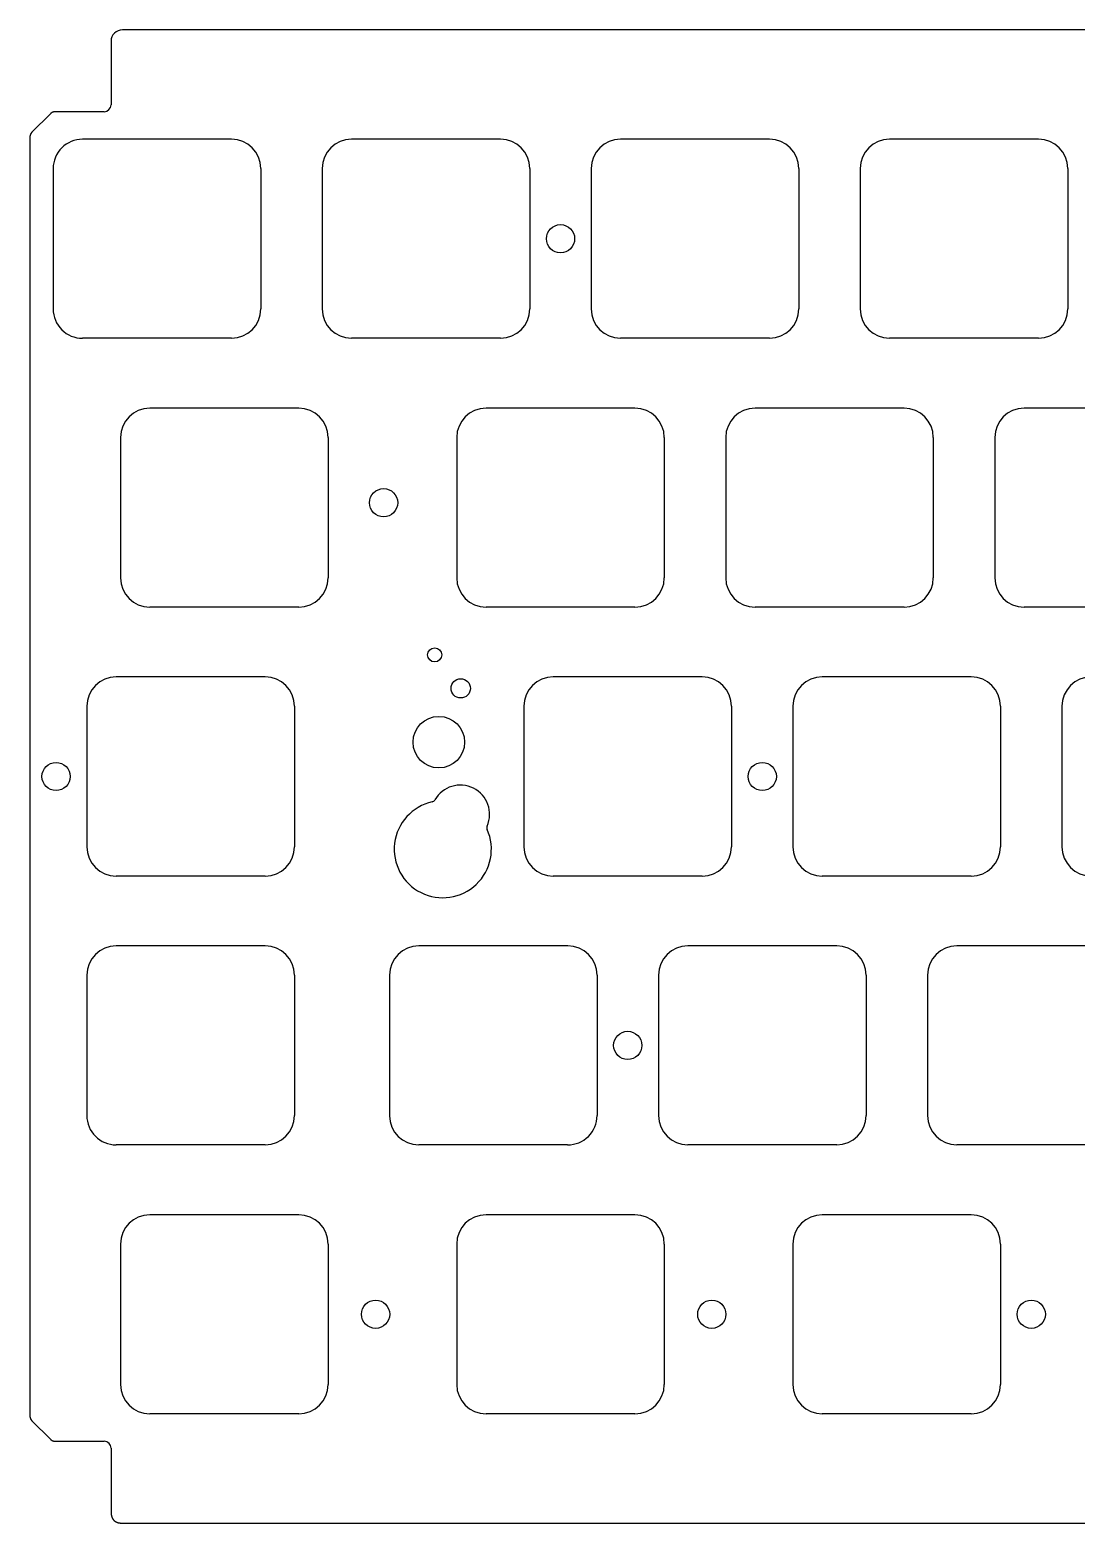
# Model space of a CAD drawing. Header units: millimetres. Extents: x -9 to 276, y -91 to 15.
# Drawn here: x -9 to 65.1, y -91 to 14.8 of the extents above; entities that cross this region are included whole.
import ezdxf

# ---------------------------------------------------------------- set-up
doc = ezdxf.new("R2010")
doc.units = ezdxf.units.MM
doc.layers.add('BLACK', color=7, linetype='CONTINUOUS')
doc.layers.add('Edge.Cuts', color=53, linetype='CONTINUOUS', true_color=0xc8a339)

msp = doc.modelspace()

# ---------------------------------------------------------------- linework, layer by layer
at = {"layer": 'BLACK', "linetype": 'Continuous'}
for p, q in [((7.65625, -31.05), (-2.893751, -31.05)), ((-4.96875, -33.125), (-4.96875, -43.075001)), ((9.73125, -33.125), (9.73125, -43.075)), ((7.65625, -45.15), (-2.89375, -45.15)), ((7.656226, -50.099999), (-2.893775, -50.099999)), ((29.087476, -50.099999), (18.537516, -50.099999)), ((-4.968774, -52.174998), (-4.968774, -62.124999)), ((9.731226, -52.174999), (9.731226, -62.124999)), ((16.4625, -52.175019), (16.4625, -62.134768)), ((31.162476, -52.174999), (31.1625, -52.174999)), ((31.1625, -52.174999), (31.1625, -62.124999)), ((7.656226, -64.199999), (-2.893775, -64.199999)), ((29.077707, -64.199999), (18.537476, -64.199999)), ((10.0375, -69.15), (-0.512501, -69.15)), ((33.85, -69.15), (23.299999, -69.15)), ((57.6625, -69.15), (47.112499, -69.15)), ((-2.5875, -71.225), (-2.5875, -81.175001)), ((12.1125, -71.225), (12.1125, -81.175)), ((21.225, -71.225), (21.225, -81.175001)), ((35.925, -71.225), (35.925, -81.175)), ((45.0375, -71.225), (45.0375, -81.175001)), ((59.7375, -71.225), (59.7375, -81.175)), ((10.0375, -83.25), (-0.5125, -83.25)), ((33.85, -83.25), (23.3, -83.25)), ((57.6625, -83.25), (47.1125, -83.25))]:
    msp.add_line(p, q, dxfattribs=at)
at = {"layer": 'BLACK'}
for centre in [(33.3375, -57.15), (15.478125, -76.2), (39.290625, -76.2), (61.9125, -76.2)]:
    msp.add_circle(centre, 1, dxfattribs=at)
for centre, radius, start, end in [((-2.893746, -33.125004), 2.075004, 90.00013806, 179.99988955), ((7.65625, -33.125), 2.075, 0, 90), ((-2.893748, -43.074998), 2.075002, 180.00008284, 269.99994478), ((7.65625, -43.075), 2.075, 270, 0), ((-2.893775, -52.174998), 2.074999, 90, 180), ((7.656226, -52.174999), 2.075, 0, 90), ((18.537516, -52.175019), 2.075016, 90, 180), ((29.087476, -52.174999), 2.075, 0, 90), ((-2.893775, -62.125), 2.074999, 179.99997239, 270), ((7.656226, -62.124999), 2.075, 270, 0), ((18.537476, -62.124999), 2.075, 180.2697469, 270), ((29.087476, -62.124999), 2.075024, 269.73025622, 0), ((-0.512496, -71.225004), 2.075004, 90.00013806, 179.99988955), ((10.0375, -71.225), 2.075, 0, 90), ((23.300004, -71.225004), 2.075004, 90.00013806, 179.99988955), ((33.85, -71.225), 2.075, 0, 90), ((47.112504, -71.225004), 2.075004, 90.00013806, 179.99988955), ((57.6625, -71.225), 2.075, 0, 90), ((-0.512498, -81.174998), 2.075002, 180.00008284, 269.99994478), ((10.0375, -81.175), 2.075, 270, 0), ((23.300002, -81.174998), 2.075002, 180.00008284, 269.99994478), ((33.85, -81.175), 2.075, 270, 0), ((47.112502, -81.174998), 2.075002, 180.00008284, 269.99994478), ((57.6625, -81.175), 2.075, 270, 0)]:
    msp.add_arc(centre, radius, start, end, dxfattribs=at)
at = {"layer": 'Edge.Cuts', "linetype": 'CONTINUOUS'}
for p, q in [((-3.251, 14), (-3.251, 9.5)), ((80.549147, 14.8), (-2.451, 14.8)), ((-7.546447, 8.853554), (-8.853554, 7.546447)), ((-7.545946, 8.854054), (-7.546447, 8.853554)), ((-7.541099, 8.858834), (-7.545946, 8.854054)), ((-7.536229, 8.863523), (-7.541099, 8.858834)), ((-7.531338, 8.868123), (-7.536229, 8.863523)), ((-7.526425, 8.872635), (-7.531338, 8.868123)), ((-7.52149, 8.877058), (-7.526425, 8.872635)), ((-7.516533, 8.881395), (-7.52149, 8.877058)), ((-7.511553, 8.885645), (-7.516533, 8.881395)), ((-7.506551, 8.88981), (-7.511553, 8.885645)), ((-7.501526, 8.89389), (-7.506551, 8.88981)), ((-7.496478, 8.897886), (-7.501526, 8.89389)), ((-7.491407, 8.901799), (-7.496478, 8.897886)), ((-7.486313, 8.90563), (-7.491407, 8.901799)), ((-7.481195, 8.909378), (-7.486313, 8.90563)), ((-7.476053, 8.913046), (-7.481195, 8.909378)), ((-7.470887, 8.916632), (-7.476053, 8.913046)), ((-7.465696, 8.920139), (-7.470887, 8.916632)), ((-7.46048, 8.923566), (-7.465696, 8.920139)), ((-7.45524, 8.926914), (-7.46048, 8.923566)), ((-7.449974, 8.930184), (-7.45524, 8.926914)), ((-7.444682, 8.933376), (-7.449974, 8.930184)), ((-7.439363, 8.93649), (-7.444682, 8.933376)), ((-7.434019, 8.939527), (-7.439363, 8.93649)), ((-7.428647, 8.942488), (-7.434019, 8.939527)), ((-7.423248, 8.945373), (-7.428647, 8.942488)), ((-7.417822, 8.948182), (-7.423248, 8.945373)), ((-7.412367, 8.950915), (-7.417822, 8.948182)), ((-7.406884, 8.953574), (-7.412367, 8.950915)), ((-7.401372, 8.956158), (-7.406884, 8.953574)), ((-7.39583, 8.958667), (-7.401372, 8.956158)), ((-7.390258, 8.961102), (-7.39583, 8.958667)), ((-7.384656, 8.963463), (-7.390258, 8.961102)), ((-7.381844, 8.964616), (-7.384656, 8.963463)), ((-7.379024, 8.96575), (-7.381844, 8.964616)), ((-7.376195, 8.966866), (-7.379024, 8.96575)), ((-7.373359, 8.967963), (-7.376195, 8.966866)), ((-7.370515, 8.969043), (-7.373359, 8.967963)), ((-7.367663, 8.970103), (-7.370515, 8.969043)), ((-7.364803, 8.971146), (-7.367663, 8.970103)), ((-7.361935, 8.97217), (-7.364803, 8.971146)), ((-7.359058, 8.973176), (-7.361935, 8.97217)), ((-7.356173, 8.974164), (-7.359058, 8.973176)), ((-7.35328, 8.975133), (-7.356173, 8.974164)), ((-7.350378, 8.976084), (-7.35328, 8.975133)), ((-7.347468, 8.977017), (-7.350378, 8.976084)), ((-7.344549, 8.977931), (-7.347468, 8.977017)), ((-7.341622, 8.978827), (-7.344549, 8.977931)), ((-7.338686, 8.979705), (-7.341622, 8.978827)), ((-7.335741, 8.980565), (-7.338686, 8.979705)), ((-7.332787, 8.981406), (-7.335741, 8.980565)), ((-7.329824, 8.982229), (-7.332787, 8.981406)), ((-7.326853, 8.983034), (-7.329824, 8.982229)), ((-7.323872, 8.98382), (-7.326853, 8.983034)), ((-7.320883, 8.984588), (-7.323872, 8.98382)), ((-7.317883, 8.985338), (-7.320883, 8.984588)), ((-7.314875, 8.98607), (-7.317883, 8.985338)), ((-7.311857, 8.986783), (-7.314875, 8.98607)), ((-7.30883, 8.987478), (-7.311857, 8.986783)), ((-7.305793, 8.988154), (-7.30883, 8.987478)), ((-7.302747, 8.988812), (-7.305793, 8.988154)), ((-7.29969, 8.989452), (-7.302747, 8.988812)), ((-7.296626, 8.990073), (-7.29969, 8.989452)), ((-7.293549, 8.990676), (-7.296626, 8.990073)), ((-7.290465, 8.99126), (-7.293549, 8.990676)), ((-7.287368, 8.991826), (-7.290465, 8.99126)), ((-7.284264, 8.992373), (-7.287368, 8.991826)), ((-7.281147, 8.992902), (-7.284264, 8.992373)), ((-7.278023, 8.993411), (-7.281147, 8.992902)), ((-7.274885, 8.993903), (-7.278023, 8.993411)), ((-7.27174, 8.994376), (-7.274885, 8.993903)), ((-7.268582, 8.99483), (-7.27174, 8.994376)), ((-7.265416, 8.995265), (-7.268582, 8.99483)), ((-7.262236, 8.995681), (-7.265416, 8.995265)), ((-7.259049, 8.996079), (-7.262236, 8.995681)), ((-7.255848, 8.996458), (-7.259049, 8.996079)), ((-7.252639, 8.996817), (-7.255848, 8.996458)), ((-7.249416, 8.997158), (-7.252639, 8.996817)), ((-7.246185, 8.99748), (-7.249416, 8.997158)), ((-7.242939, 8.997783), (-7.246185, 8.99748)), ((-7.239686, 8.998067), (-7.242939, 8.997783)), ((-7.236419, 8.998331), (-7.239686, 8.998067)), ((-7.233143, 8.998576), (-7.236419, 8.998331)), ((-7.229852, 8.998803), (-7.233143, 8.998576)), ((-7.226553, 8.999009), (-7.229852, 8.998803)), ((-7.223239, 8.999197), (-7.226553, 8.999009)), ((-7.219917, 8.999364), (-7.223239, 8.999197)), ((-7.21658, 8.999513), (-7.219917, 8.999364)), ((-7.213234, 8.999642), (-7.21658, 8.999513)), ((-7.209873, 8.999751), (-7.213234, 8.999642)), ((-7.206503, 8.99984), (-7.209873, 8.999751)), ((-7.203117, 8.99991), (-7.206503, 8.99984)), ((-7.199723, 8.99996), (-7.203117, 8.99991)), ((-7.196313, 8.99999), (-7.199723, 8.99996)), ((-7.192894, 9), (-7.196313, 8.99999)), ((-3.751, 9), (-7.192894, 9)), ((-8.953404, 7.407239), (-8.954708, 7.404487)), ((-8.952081, 7.409985), (-8.953404, 7.407239)), ((-8.95074, 7.412723), (-8.952081, 7.409985)), ((-8.949379, 7.415454), (-8.95074, 7.412723)), ((-8.948, 7.418178), (-8.949379, 7.415454)), ((-8.946602, 7.420896), (-8.948, 7.418178)), ((-8.945185, 7.423606), (-8.946602, 7.420896)), ((-8.943748, 7.42631), (-8.945185, 7.423606)), ((-8.942293, 7.429006), (-8.943748, 7.42631)), ((-8.940818, 7.431697), (-8.942293, 7.429006)), ((-8.939325, 7.43438), (-8.940818, 7.431697)), ((-8.937812, 7.437058), (-8.939325, 7.43438)), ((-8.93628, 7.439727), (-8.937812, 7.437058)), ((-8.934728, 7.442392), (-8.93628, 7.439727)), ((-8.933157, 7.445048), (-8.934728, 7.442392)), ((-8.931567, 7.4477), (-8.933157, 7.445048)), ((-8.929957, 7.450344), (-8.931567, 7.4477)), ((-8.928327, 7.452983), (-8.929957, 7.450344)), ((-8.926678, 7.455614), (-8.928327, 7.452983)), ((-8.925009, 7.45824), (-8.926678, 7.455614)), ((-8.923321, 7.460858), (-8.925009, 7.45824)), ((-8.921611, 7.463472), (-8.923321, 7.460858)), ((-8.919883, 7.466079), (-8.921611, 7.463472)), ((-8.918134, 7.46868), (-8.919883, 7.466079)), ((-8.916366, 7.471274), (-8.918134, 7.46868)), ((-8.914577, 7.473864), (-8.916366, 7.471274)), ((-8.912769, 7.476446), (-8.914577, 7.473864)), ((-8.910939, 7.479024), (-8.912769, 7.476446)), ((-8.90909, 7.481594), (-8.910939, 7.479024)), ((-8.907219, 7.48416), (-8.90909, 7.481594)), ((-8.905329, 7.486718), (-8.907219, 7.48416)), ((-8.903417, 7.489272), (-8.905329, 7.486718)), ((-8.901486, 7.491819), (-8.903417, 7.489272)), ((-8.899532, 7.494361), (-8.901486, 7.491819)), ((-8.897559, 7.496896), (-8.899532, 7.494361)), ((-8.895564, 7.499428), (-8.897559, 7.496896)), ((-8.893549, 7.501951), (-8.895564, 7.499428)), ((-8.891511, 7.504471), (-8.893549, 7.501951)), ((-8.889454, 7.506983), (-8.891511, 7.504471)), ((-8.887374, 7.509492), (-8.889454, 7.506983)), ((-8.885274, 7.511993), (-8.887374, 7.509492)), ((-8.88315, 7.514491), (-8.885274, 7.511993)), ((-8.881007, 7.516981), (-8.88315, 7.514491)), ((-8.87884, 7.519467), (-8.881007, 7.516981)), ((-8.876654, 7.521946), (-8.87884, 7.519467)), ((-8.874443, 7.524422), (-8.876654, 7.521946)), ((-8.872213, 7.526889), (-8.874443, 7.524422)), ((-8.869958, 7.529354), (-8.872213, 7.526889)), ((-8.867683, 7.531811), (-8.869958, 7.529354)), ((-8.865383, 7.534265), (-8.867683, 7.531811)), ((-8.863064, 7.536711), (-8.865383, 7.534265)), ((-8.860719, 7.539155), (-8.863064, 7.536711)), ((-8.858355, 7.54159), (-8.860719, 7.539155)), ((-8.855964, 7.544023), (-8.858355, 7.54159)), ((-8.853554, 7.546447), (-8.855964, 7.544023)), ((-8.999952, 7.200409), (-9, 7.193601)), ((-9, 7.193601), (-9, 7.192893)), ((-9, 7.192893), (-9, -83.39289)), ((-8.999824, 7.207168), (-8.999952, 7.200409)), ((-8.999618, 7.213879), (-8.999824, 7.207168)), ((-8.999334, 7.220543), (-8.999618, 7.213879)), ((-8.998973, 7.227161), (-8.999334, 7.220543)), ((-8.998534, 7.233733), (-8.998973, 7.227161)), ((-8.998018, 7.240259), (-8.998534, 7.233733)), ((-8.997426, 7.246742), (-8.998018, 7.240259)), ((-8.996758, 7.25318), (-8.997426, 7.246742)), ((-8.996014, 7.259575), (-8.996758, 7.25318)), ((-8.995196, 7.265928), (-8.996014, 7.259575)), ((-8.994302, 7.272239), (-8.995196, 7.265928)), ((-8.993333, 7.278509), (-8.994302, 7.272239)), ((-8.992291, 7.284738), (-8.993333, 7.278509)), ((-8.991174, 7.290927), (-8.992291, 7.284738)), ((-8.989983, 7.297077), (-8.991174, 7.290927)), ((-8.988718, 7.303188), (-8.989983, 7.297077)), ((-8.98738, 7.309261), (-8.988718, 7.303188)), ((-8.985968, 7.315297), (-8.98738, 7.309261)), ((-8.984483, 7.321296), (-8.985968, 7.315297)), ((-8.982925, 7.327259), (-8.984483, 7.321296)), ((-8.981294, 7.333186), (-8.982925, 7.327259)), ((-8.979589, 7.339078), (-8.981294, 7.333186)), ((-8.977811, 7.344935), (-8.979589, 7.339078)), ((-8.97596, 7.350759), (-8.977811, 7.344935)), ((-8.974036, 7.356549), (-8.97596, 7.350759)), ((-8.972039, 7.362306), (-8.974036, 7.356549)), ((-8.969968, 7.36803), (-8.972039, 7.362306)), ((-8.967824, 7.373723), (-8.969968, 7.36803)), ((-8.965606, 7.379385), (-8.967824, 7.373723)), ((-8.963314, 7.385015), (-8.965606, 7.379385)), ((-8.96214, 7.387819), (-8.963314, 7.385015)), ((-8.960948, 7.390616), (-8.96214, 7.387819)), ((-8.959737, 7.393405), (-8.960948, 7.390616)), ((-8.958508, 7.396186), (-8.959737, 7.393405)), ((-8.95726, 7.39896), (-8.958508, 7.396186)), ((-8.955994, 7.401727), (-8.95726, 7.39896)), ((-8.954708, 7.404487), (-8.955994, 7.401727)), ((5.275, 7.05), (-5.275, 7.05)), ((24.325, 7.05), (13.775, 7.05)), ((43.375, 7.05), (32.825, 7.05)), ((62.425, 7.05), (51.875, 7.05)), ((-7.35, 4.975), (-7.35, -4.975)), ((7.35, 4.975), (7.35, -4.975)), ((11.7, 4.975), (11.7, -4.975)), ((26.4, 4.975), (26.4, -4.975)), ((30.75, 4.975), (30.75, -4.975)), ((45.45, 4.975), (45.45, -4.975)), ((49.8, 4.975), (49.8, -4.975)), ((64.5, 4.975), (64.5, -4.975)), ((5.275, -7.05), (-5.275, -7.05)), ((24.325, -7.05), (13.775, -7.05)), ((43.375, -7.05), (32.825, -7.05)), ((62.425, -7.05), (51.875, -7.05)), ((10.0375, -12), (-0.5125, -12)), ((33.85, -12), (23.3, -12)), ((52.9, -12), (42.35, -12)), ((71.95, -12), (61.4, -12)), ((-2.587499, -14.074999), (-2.587499, -24.025001)), ((12.1125, -14.075), (12.112501, -14.075)), ((12.112501, -14.075), (12.112501, -24.025)), ((21.225, -14.075), (21.225, -24.025)), ((35.925, -14.075), (35.925, -24.025)), ((40.275, -14.075), (40.275, -24.025)), ((54.975, -14.075), (54.975, -24.025)), ((59.325, -14.075), (59.325, -24.025)), ((10.0375, -26.1), (-0.5125, -26.1)), ((33.85, -26.1), (23.3, -26.1)), ((52.9, -26.1), (42.35, -26.1)), ((71.95, -26.1), (61.4, -26.1)), ((38.6125, -31.05), (28.0625, -31.05)), ((57.6625, -31.05), (47.1125, -31.05)), ((25.9875, -33.125), (25.9875, -43.075)), ((40.6875, -33.125), (40.6875, -43.075)), ((45.0375, -33.125), (45.0375, -43.075)), ((59.7375, -33.125), (59.7375, -43.075)), ((64.0875, -33.125), (64.0875, -43.075)), ((38.6125, -45.15), (28.0625, -45.15)), ((57.6625, -45.15), (47.1125, -45.15)), ((48.1375, -50.1), (37.5875, -50.1)), ((67.1875, -50.1), (56.6375, -50.1)), ((35.5125, -52.175), (35.5125, -62.125)), ((50.2125, -52.175), (50.2125, -62.125)), ((54.5625, -52.175), (54.5625, -62.125)), ((48.1375, -64.2), (37.5875, -64.2)), ((67.1875, -64.2), (56.6375, -64.2)), ((-9, -83.39289), (-8.99999, -83.396309)), ((-8.99999, -83.396309), (-8.99996, -83.399719)), ((-8.99996, -83.399719), (-8.99991, -83.403113)), ((-8.99991, -83.403113), (-8.99984, -83.406499)), ((-8.99984, -83.406499), (-8.999751, -83.409869)), ((-8.999751, -83.409869), (-8.999642, -83.41323)), ((-8.999642, -83.41323), (-8.999513, -83.416576)), ((-8.999513, -83.416576), (-8.999364, -83.419913)), ((-8.999364, -83.419913), (-8.999197, -83.423235)), ((-8.999197, -83.423235), (-8.999009, -83.426549)), ((-8.999009, -83.426549), (-8.998803, -83.429848)), ((-8.998803, -83.429848), (-8.998576, -83.433139)), ((-8.998576, -83.433139), (-8.998331, -83.436415)), ((-8.998331, -83.436415), (-8.998067, -83.439682)), ((-8.998067, -83.439682), (-8.997783, -83.442935)), ((-8.997783, -83.442935), (-8.99748, -83.446181)), ((-8.99748, -83.446181), (-8.997158, -83.449412)), ((-8.997158, -83.449412), (-8.996817, -83.452635)), ((-8.996817, -83.452635), (-8.996458, -83.455844)), ((-8.996458, -83.455844), (-8.996079, -83.459045)), ((-8.996079, -83.459045), (-8.995681, -83.462232)), ((-8.995681, -83.462232), (-8.995265, -83.465412)), ((-8.995265, -83.465412), (-8.99483, -83.468578)), ((-8.99483, -83.468578), (-8.994376, -83.471736)), ((-8.994376, -83.471736), (-8.993903, -83.474881)), ((-8.993903, -83.474881), (-8.993411, -83.478019)), ((-8.993411, -83.478019), (-8.992902, -83.481143)), ((-8.992902, -83.481143), (-8.992373, -83.48426)), ((-8.992373, -83.48426), (-8.991826, -83.487364)), ((-8.991826, -83.487364), (-8.99126, -83.490461)), ((-8.99126, -83.490461), (-8.990676, -83.493545)), ((-8.990676, -83.493545), (-8.990073, -83.496622)), ((-8.990073, -83.496622), (-8.989452, -83.499686)), ((-8.989452, -83.499686), (-8.988812, -83.502743)), ((-8.988812, -83.502743), (-8.988154, -83.505789)), ((-8.988154, -83.505789), (-8.987478, -83.508826)), ((-8.987478, -83.508826), (-8.986783, -83.511853)), ((-8.986783, -83.511853), (-8.98607, -83.514871)), ((-8.98607, -83.514871), (-8.985338, -83.517879)), ((-8.985338, -83.517879), (-8.984588, -83.520879)), ((-8.984588, -83.520879), (-8.98382, -83.523868)), ((-8.98382, -83.523868), (-8.983034, -83.526849)), ((-8.983034, -83.526849), (-8.982229, -83.52982)), ((-8.982229, -83.52982), (-8.981406, -83.532783)), ((-8.981406, -83.532783), (-8.980565, -83.535737)), ((-8.980565, -83.535737), (-8.979705, -83.538682)), ((-8.979705, -83.538682), (-8.978827, -83.541618)), ((-8.978827, -83.541618), (-8.977931, -83.544545)), ((-8.977931, -83.544545), (-8.977017, -83.547464)), ((-8.977017, -83.547464), (-8.976084, -83.550374)), ((-8.976084, -83.550374), (-8.975133, -83.553276)), ((-8.975133, -83.553276), (-8.974164, -83.556169)), ((-8.974164, -83.556169), (-8.973176, -83.559054)), ((-8.973176, -83.559054), (-8.97217, -83.561931)), ((-8.97217, -83.561931), (-8.971146, -83.564799)), ((-8.971146, -83.564799), (-8.970103, -83.567659)), ((-8.970103, -83.567659), (-8.969043, -83.570511)), ((-8.969043, -83.570511), (-8.967963, -83.573355)), ((-8.967963, -83.573355), (-8.966866, -83.576191)), ((-8.966866, -83.576191), (-8.96575, -83.57902)), ((-8.96575, -83.57902), (-8.964616, -83.58184)), ((-8.964616, -83.58184), (-8.963463, -83.584652)), ((-8.963463, -83.584652), (-8.961102, -83.590254)), ((-8.961102, -83.590254), (-8.958667, -83.595826)), ((-8.958667, -83.595826), (-8.956158, -83.601368)), ((-8.956158, -83.601368), (-8.953574, -83.60688)), ((-8.953574, -83.60688), (-8.950915, -83.612363)), ((-8.950915, -83.612363), (-8.948182, -83.617818)), ((-8.948182, -83.617818), (-8.945373, -83.623244)), ((-8.945373, -83.623244), (-8.942488, -83.628643)), ((-8.942488, -83.628643), (-8.939527, -83.634015)), ((-8.939527, -83.634015), (-8.93649, -83.639359)), ((-8.93649, -83.639359), (-8.933376, -83.644678)), ((-8.933376, -83.644678), (-8.930184, -83.64997)), ((-8.930184, -83.64997), (-8.926914, -83.655236)), ((-8.926914, -83.655236), (-8.923566, -83.660476)), ((-8.923566, -83.660476), (-8.920139, -83.665692)), ((-8.920139, -83.665692), (-8.916632, -83.670883)), ((-8.916632, -83.670883), (-8.913046, -83.676049)), ((-8.913046, -83.676049), (-8.909378, -83.681191)), ((-8.909378, -83.681191), (-8.90563, -83.686309)), ((-8.90563, -83.686309), (-8.901799, -83.691403)), ((-8.901799, -83.691403), (-8.897886, -83.696474)), ((-8.897886, -83.696474), (-8.89389, -83.701522)), ((-8.89389, -83.701522), (-8.88981, -83.706547)), ((-8.88981, -83.706547), (-8.885645, -83.711549)), ((-8.885645, -83.711549), (-8.881395, -83.716529)), ((-8.881395, -83.716529), (-8.877058, -83.721486)), ((-8.877058, -83.721486), (-8.872635, -83.726421)), ((-8.872635, -83.726421), (-8.868123, -83.731334)), ((-8.868123, -83.731334), (-8.863523, -83.736225)), ((-8.863523, -83.736225), (-8.858834, -83.741095)), ((-8.858834, -83.741095), (-8.854054, -83.745943)), ((-8.854054, -83.745943), (-8.853554, -83.746443)), ((-8.853554, -83.746443), (-7.546447, -85.05355)), ((-7.546447, -85.05355), (-7.544023, -85.05596)), ((-7.544023, -85.05596), (-7.54159, -85.058351)), ((-7.54159, -85.058351), (-7.539155, -85.060715)), ((-7.539155, -85.060715), (-7.536711, -85.06306)), ((-7.536711, -85.06306), (-7.534265, -85.06538)), ((-7.534265, -85.06538), (-7.531811, -85.067679)), ((-7.531811, -85.067679), (-7.529354, -85.069954)), ((-7.529354, -85.069954), (-7.526889, -85.072209)), ((-7.526889, -85.072209), (-7.524422, -85.074439)), ((-7.524422, -85.074439), (-7.521946, -85.07665)), ((-7.521946, -85.07665), (-7.519467, -85.078837)), ((-7.519467, -85.078837), (-7.51698, -85.081004)), ((-7.51698, -85.081004), (-7.514491, -85.083147)), ((-7.514491, -85.083147), (-7.511993, -85.08527)), ((-7.511993, -85.08527), (-7.509492, -85.08737)), ((-7.509492, -85.08737), (-7.506983, -85.08945)), ((-7.506983, -85.08945), (-7.504471, -85.091508)), ((-7.504471, -85.091508), (-7.501951, -85.093545)), ((-7.501951, -85.093545), (-7.499427, -85.09556)), ((-7.499427, -85.09556), (-7.496896, -85.097556)), ((-7.496896, -85.097556), (-7.494361, -85.099529)), ((-7.494361, -85.099529), (-7.491818, -85.101482)), ((-7.491818, -85.101482), (-7.489272, -85.103413)), ((-7.489272, -85.103413), (-7.486717, -85.105326)), ((-7.486717, -85.105326), (-7.484159, -85.107215)), ((-7.484159, -85.107215), (-7.481593, -85.109086)), ((-7.481593, -85.109086), (-7.479023, -85.110935)), ((-7.479023, -85.110935), (-7.476445, -85.112765)), ((-7.476445, -85.112765), (-7.473864, -85.114574)), ((-7.473864, -85.114574), (-7.471274, -85.116363)), ((-7.471274, -85.116363), (-7.46868, -85.118131)), ((-7.46868, -85.118131), (-7.466078, -85.11988)), ((-7.466078, -85.11988), (-7.463472, -85.121608)), ((-7.463472, -85.121608), (-7.460858, -85.123317)), ((-7.460858, -85.123317), (-7.458239, -85.125005)), ((-7.458239, -85.125005), (-7.455613, -85.126675)), ((-7.455613, -85.126675), (-7.452982, -85.128324)), ((-7.452982, -85.128324), (-7.450343, -85.129954)), ((-7.450343, -85.129954), (-7.447699, -85.131563)), ((-7.447699, -85.131563), (-7.445048, -85.133154)), ((-7.445048, -85.133154), (-7.442391, -85.134725)), ((-7.442391, -85.134725), (-7.439727, -85.136277)), ((-7.439727, -85.136277), (-7.437057, -85.137808)), ((-7.437057, -85.137808), (-7.434379, -85.139322)), ((-7.434379, -85.139322), (-7.431696, -85.140815)), ((-7.431696, -85.140815), (-7.429006, -85.14229)), ((-7.429006, -85.14229), (-7.426309, -85.143745)), ((-7.426309, -85.143745), (-7.423605, -85.145182)), ((-7.423605, -85.145182), (-7.420895, -85.146599)), ((-7.420895, -85.146599), (-7.418177, -85.147997)), ((-7.418177, -85.147997), (-7.415454, -85.149376)), ((-7.415454, -85.149376), (-7.412722, -85.150737)), ((-7.412722, -85.150737), (-7.409984, -85.152078)), ((-7.409984, -85.152078), (-7.407238, -85.153401)), ((-7.407238, -85.153401), (-7.404486, -85.154705)), ((-7.404486, -85.154705), (-7.401726, -85.155991)), ((-7.401726, -85.155991), (-7.39896, -85.157257)), ((-7.39896, -85.157257), (-7.396185, -85.158505)), ((-7.396185, -85.158505), (-7.393404, -85.159734)), ((-7.393404, -85.159734), (-7.390615, -85.160945)), ((-7.390615, -85.160945), (-7.387819, -85.162137)), ((-7.387819, -85.162137), (-7.385015, -85.163311)), ((-7.385015, -85.163311), (-7.379384, -85.165603)), ((-7.379384, -85.165603), (-7.373722, -85.167821)), ((-7.373722, -85.167821), (-7.36803, -85.169965)), ((-7.36803, -85.169965), (-7.362305, -85.172036)), ((-7.362305, -85.172036), (-7.356548, -85.174033)), ((-7.356548, -85.174033), (-7.350758, -85.175957)), ((-7.350758, -85.175957), (-7.344934, -85.177808)), ((-7.344934, -85.177808), (-7.339077, -85.179586)), ((-7.339077, -85.179586), (-7.333185, -85.181291)), ((-7.333185, -85.181291), (-7.327258, -85.182922)), ((-7.327258, -85.182922), (-7.321296, -85.18448)), ((-7.321296, -85.18448), (-7.315297, -85.185965)), ((-7.315297, -85.185965), (-7.309261, -85.187377)), ((-7.309261, -85.187377), (-7.303188, -85.188715)), ((-7.303188, -85.188715), (-7.297076, -85.18998)), ((-7.297076, -85.18998), (-7.290926, -85.191171)), ((-7.290926, -85.191171), (-7.284737, -85.192288)), ((-7.284737, -85.192288), (-7.278508, -85.19333)), ((-7.278508, -85.19333), (-7.272238, -85.194299)), ((-7.272238, -85.194299), (-7.265928, -85.195193)), ((-7.265928, -85.195193), (-7.259575, -85.196012)), ((-7.259575, -85.196012), (-7.25318, -85.196755)), ((-7.25318, -85.196755), (-7.246742, -85.197423)), ((-7.246742, -85.197423), (-7.240259, -85.198015)), ((-7.240259, -85.198015), (-7.233733, -85.198531)), ((-7.233733, -85.198531), (-7.227161, -85.19897)), ((-7.227161, -85.19897), (-7.220544, -85.199331)), ((-7.220544, -85.199331), (-7.21388, -85.199615)), ((-7.21388, -85.199615), (-7.207168, -85.199821)), ((-7.207168, -85.199821), (-7.200409, -85.199949)), ((-7.200409, -85.199949), (-7.193601, -85.199997)), ((-7.193601, -85.199997), (-7.192894, -85.199997)), ((-7.192894, -85.199997), (-3.750557, -85.199997)), ((-3.250557, -85.699997), (-3.250557, -90.199997)), ((-3.250557, -90.199997), (-3.250547, -90.205644)), ((-3.250547, -90.205644), (-3.250517, -90.211271)), ((-3.250517, -90.211271), (-3.250467, -90.216858)), ((-3.250467, -90.216858), (-3.250398, -90.222425)), ((-3.250398, -90.222425), (-3.250308, -90.227953)), ((-3.250308, -90.227953), (-3.2502, -90.233461)), ((-3.2502, -90.233461), (-3.250071, -90.23893)), ((-3.250071, -90.23893), (-3.249924, -90.24438)), ((-3.249924, -90.24438), (-3.249757, -90.249791)), ((-3.249757, -90.249791), (-3.249571, -90.255183)), ((-3.249571, -90.255183), (-3.249366, -90.260537)), ((-3.249366, -90.260537), (-3.249142, -90.265871)), ((-3.249142, -90.265871), (-3.2489, -90.271168)), ((-3.2489, -90.271168), (-3.248638, -90.276446)), ((-3.248638, -90.276446), (-3.248358, -90.281686)), ((-3.248358, -90.281686), (-3.248059, -90.286907)), ((-3.248059, -90.286907), (-3.247742, -90.292092)), ((-3.247742, -90.292092), (-3.247406, -90.297257)), ((-3.247406, -90.297257), (-3.247053, -90.302386)), ((-3.247053, -90.302386), (-3.246681, -90.307497)), ((-3.246681, -90.307497), (-3.246291, -90.312571)), ((-3.246291, -90.312571), (-3.245883, -90.317627)), ((-3.245883, -90.317627), (-3.245457, -90.322647)), ((-3.245457, -90.322647), (-3.245013, -90.327648)), ((-3.245013, -90.327648), (-3.244552, -90.332615)), ((-3.244552, -90.332615), (-3.244072, -90.337563)), ((-3.244072, -90.337563), (-3.243576, -90.342476)), ((-3.243576, -90.342476), (-3.243062, -90.347371)), ((-3.243062, -90.347371), (-3.242531, -90.352232)), ((-3.242531, -90.352232), (-3.241982, -90.357074)), ((-3.241982, -90.357074), (-3.241416, -90.361882)), ((-3.241416, -90.361882), (-3.240833, -90.366673)), ((-3.240833, -90.366673), (-3.240234, -90.371429)), ((-3.240234, -90.371429), (-3.239616, -90.376168)), ((-3.239616, -90.376168), (-3.238983, -90.380874)), ((-3.238983, -90.380874), (-3.238332, -90.385562)), ((-3.238332, -90.385562), (-3.237665, -90.390217)), ((-3.237665, -90.390217), (-3.236981, -90.394854)), ((-3.236981, -90.394854), (-3.236281, -90.399459)), ((-3.236281, -90.399459), (-3.235563, -90.404047)), ((-3.235563, -90.404047), (-3.234831, -90.408602)), ((-3.234831, -90.408602), (-3.23408, -90.41314)), ((-3.23408, -90.41314), (-3.233315, -90.417647)), ((-3.233315, -90.417647), (-3.232533, -90.422136)), ((-3.232533, -90.422136), (-3.231735, -90.426593)), ((-3.231735, -90.426593), (-3.23092, -90.431034)), ((-3.23092, -90.431034), (-3.230091, -90.435444)), ((-3.230091, -90.435444), (-3.229244, -90.439836)), ((-3.229244, -90.439836), (-3.228383, -90.444198)), ((-3.228383, -90.444198), (-3.227505, -90.448543)), ((-3.227505, -90.448543), (-3.226613, -90.452858)), ((-3.226613, -90.452858), (-3.225703, -90.457157)), ((-3.225703, -90.457157), (-3.22478, -90.461425)), ((-3.22478, -90.461425), (-3.22384, -90.465676)), ((-3.22384, -90.465676), (-3.222885, -90.469899)), ((-3.222885, -90.469899), (-3.221914, -90.474104)), ((-3.221914, -90.474104), (-3.220929, -90.478281)), ((-3.220929, -90.478281), (-3.219927, -90.482441)), ((-3.219927, -90.482441), (-3.218912, -90.486572)), ((-3.218912, -90.486572), (-3.21788, -90.490687)), ((-3.21788, -90.490687), (-3.216835, -90.494774)), ((-3.216835, -90.494774), (-3.215773, -90.498844)), ((-3.215773, -90.498844), (-3.214697, -90.502886)), ((-3.214697, -90.502886), (-3.213606, -90.506913)), ((-3.213606, -90.506913), (-3.212501, -90.510911)), ((-3.212501, -90.510911), (-3.211379, -90.514894)), ((-3.211379, -90.514894), (-3.210245, -90.518849)), ((-3.210245, -90.518849), (-3.209094, -90.522788)), ((-3.209094, -90.522788), (-3.207931, -90.5267)), ((-3.207931, -90.5267), (-3.206751, -90.530597)), ((-3.206751, -90.530597), (-3.205558, -90.534467)), ((-3.205558, -90.534467), (-3.20435, -90.53832)), ((-3.20435, -90.53832), (-3.203128, -90.542148)), ((-3.203128, -90.542148), (-3.201891, -90.54596)), ((-3.201891, -90.54596), (-3.20064, -90.549747)), ((-3.20064, -90.549747), (-3.199374, -90.553517)), ((-3.199374, -90.553517), (-3.198096, -90.557262)), ((-3.198096, -90.557262), (-3.196801, -90.560992)), ((-3.196801, -90.560992), (-3.195495, -90.564696)), ((-3.195495, -90.564696), (-3.194172, -90.568385)), ((-3.194172, -90.568385), (-3.192837, -90.57205)), ((-3.192837, -90.57205), (-3.191486, -90.575698)), ((-3.191486, -90.575698), (-3.190123, -90.579323)), ((-3.190123, -90.579323), (-3.188745, -90.582931)), ((-3.188745, -90.582931), (-3.187354, -90.586516)), ((-3.187354, -90.586516), (-3.185948, -90.590086)), ((-3.185948, -90.590086), (-3.184529, -90.593632)), ((-3.184529, -90.593632), (-3.183095, -90.597162)), ((-3.183095, -90.597162), (-3.181649, -90.600669)), ((-3.181649, -90.600669), (-3.180188, -90.604161)), ((-3.180188, -90.604161), (-3.178714, -90.60763)), ((-3.178714, -90.60763), (-3.177225, -90.611084)), ((-3.177225, -90.611084), (-3.175725, -90.614515)), ((-3.175725, -90.614515), (-3.174209, -90.617931)), ((-3.174209, -90.617931), (-3.172681, -90.621325)), ((-3.172681, -90.621325), (-3.171137, -90.624703)), ((-3.171137, -90.624703), (-3.169582, -90.62806)), ((-3.169582, -90.62806), (-3.168012, -90.631402)), ((-3.168012, -90.631402), (-3.16643, -90.634721)), ((-3.16643, -90.634721), (-3.164833, -90.638026)), ((-3.164833, -90.638026), (-3.163224, -90.64131)), ((-3.163224, -90.64131), (-3.1616, -90.644579)), ((-3.1616, -90.644579), (-3.159964, -90.647826)), ((-3.159964, -90.647826), (-3.158313, -90.651059)), ((-3.158313, -90.651059), (-3.15665, -90.654271)), ((-3.15665, -90.654271), (-3.154972, -90.657468)), ((-3.154972, -90.657468), (-3.153283, -90.660645)), ((-3.153283, -90.660645), (-3.151579, -90.663807)), ((-3.151579, -90.663807), (-3.149862, -90.666949)), ((-3.149862, -90.666949), (-3.148132, -90.670076)), ((-3.148132, -90.670076), (-3.146389, -90.673184)), ((-3.146389, -90.673184), (-3.144631, -90.676276)), ((-3.144631, -90.676276), (-3.142862, -90.679349)), ((-3.142862, -90.679349), (-3.141078, -90.682408)), ((-3.141078, -90.682408), (-3.139282, -90.685447)), ((-3.139282, -90.685447), (-3.137471, -90.688472)), ((-3.137471, -90.688472), (-3.135648, -90.691478)), ((-3.135648, -90.691478), (-3.133811, -90.694469)), ((-3.133811, -90.694469), (-3.131962, -90.697441)), ((-3.131962, -90.697441), (-3.130098, -90.700399)), ((-3.130098, -90.700399), (-3.128222, -90.703339)), ((-3.128222, -90.703339), (-3.126332, -90.706264)), ((-3.126332, -90.706264), (-3.12443, -90.709171)), ((-3.12443, -90.709171), (-3.122513, -90.712063)), ((-3.122513, -90.712063), (-3.120584, -90.714938)), ((-3.120584, -90.714938), (-3.11864, -90.717798)), ((-3.11864, -90.717798), (-3.116685, -90.720641)), ((-3.116685, -90.720641), (-3.114715, -90.723469)), ((-3.114715, -90.723469), (-3.112732, -90.72628)), ((-3.112732, -90.72628), (-3.110736, -90.729076)), ((-3.110736, -90.729076), (-3.108727, -90.731856)), ((-3.108727, -90.731856), (-3.106703, -90.734621)), ((-3.106703, -90.734621), (-3.104668, -90.737369)), ((-3.104668, -90.737369), (-3.102617, -90.740103)), ((-3.102617, -90.740103), (-3.100555, -90.74282)), ((-3.100555, -90.74282), (-3.098478, -90.745523)), ((-3.098478, -90.745523), (-3.096388, -90.74821)), ((-3.096388, -90.74821), (-3.094284, -90.750882)), ((-3.094284, -90.750882), (-3.092168, -90.753539)), ((-3.092168, -90.753539), (-3.090037, -90.756181)), ((-3.090037, -90.756181), (-3.087893, -90.758807)), ((-3.087893, -90.758807), (-3.085736, -90.761418)), ((-3.085736, -90.761418), (-3.083565, -90.764015)), ((-3.083565, -90.764015), (-3.08138, -90.766596)), ((-3.08138, -90.766596), (-3.079182, -90.769163)), ((-3.079182, -90.769163), (-3.076969, -90.771715)), ((-3.076969, -90.771715), (-3.074744, -90.774252)), ((-3.074744, -90.774252), (-3.072504, -90.776775)), ((-3.072504, -90.776775), (-3.070251, -90.779282)), ((-3.070251, -90.779282), (-3.067984, -90.781776)), ((-3.067984, -90.781776), (-3.065704, -90.784254)), ((-3.065704, -90.784254), (-3.063409, -90.786719)), ((-3.063409, -90.786719), (-3.0611, -90.789168)), ((-3.0611, -90.789168), (-3.058778, -90.791604)), ((-3.058778, -90.791604), (-3.056441, -90.794025)), ((-3.056441, -90.794025), (-3.054091, -90.796432)), ((-3.054091, -90.796432), (-3.051727, -90.798824)), ((-3.051727, -90.798824), (-3.049348, -90.801203)), ((-3.049348, -90.801203), (-3.044548, -90.805917)), ((-3.044548, -90.805917), (-3.039692, -90.810575)), ((-3.039692, -90.810575), (-3.034779, -90.815176)), ((-3.034779, -90.815176), (-3.029808, -90.819723)), ((-3.029808, -90.819723), (-3.024779, -90.824213)), ((-3.024779, -90.824213), (-3.019691, -90.828649)), ((-3.019691, -90.828649), (-3.014545, -90.83303)), ((-3.014545, -90.83303), (-3.00934, -90.837356)), ((-3.00934, -90.837356), (-3.004075, -90.841627)), ((-3.004075, -90.841627), (-2.99875, -90.845844)), ((-2.99875, -90.845844), (-2.993364, -90.850007)), ((-2.993364, -90.850007), (-2.987917, -90.854117)), ((-2.987917, -90.854117), (-2.982408, -90.858172)), ((-2.982408, -90.858172), (-2.976838, -90.862174)), ((-2.976838, -90.862174), (-2.971205, -90.866122)), ((-2.971205, -90.866122), (-2.965508, -90.870017)), ((-2.965508, -90.870017), (-2.959748, -90.873859)), ((-2.959748, -90.873859), (-2.953923, -90.877647)), ((-2.953923, -90.877647), (-2.948034, -90.881382)), ((-2.948034, -90.881382), (-2.942078, -90.885063)), ((-2.942078, -90.885063), (-2.936057, -90.888692)), ((-2.936057, -90.888692), (-2.929969, -90.892267)), ((-2.929969, -90.892267), (-2.923813, -90.895789)), ((-2.923813, -90.895789), (-2.917589, -90.899258)), ((-2.917589, -90.899258), (-2.911297, -90.902674)), ((-2.911297, -90.902674), (-2.904935, -90.906036)), ((-2.904935, -90.906036), (-2.898503, -90.909345)), ((-2.898503, -90.909345), (-2.892, -90.9126)), ((-2.892, -90.9126), (-2.885425, -90.915801)), ((-2.885425, -90.915801), (-2.878778, -90.918948)), ((-2.878778, -90.918948), (-2.872059, -90.922042)), ((-2.872059, -90.922042), (-2.865265, -90.925081)), ((-2.865265, -90.925081), (-2.858397, -90.928066)), ((-2.858397, -90.928066), (-2.851453, -90.930996)), ((-2.851453, -90.930996), (-2.844433, -90.933871)), ((-2.844433, -90.933871), (-2.837337, -90.936692)), ((-2.837337, -90.936692), (-2.830163, -90.939457)), ((-2.830163, -90.939457), (-2.82291, -90.942166)), ((-2.82291, -90.942166), (-2.815578, -90.94482)), ((-2.815578, -90.94482), (-2.808166, -90.947417)), ((-2.808166, -90.947417), (-2.800673, -90.949958)), ((-2.800673, -90.949958), (-2.793098, -90.952443)), ((-2.793098, -90.952443), (-2.78544, -90.954869)), ((-2.78544, -90.954869), (-2.777699, -90.957239)), ((-2.777699, -90.957239), (-2.769873, -90.95955)), ((-2.769873, -90.95955), (-2.761962, -90.961803)), ((-2.761962, -90.961803), (-2.753965, -90.963998)), ((-2.753965, -90.963998), (-2.745881, -90.966133)), ((-2.745881, -90.966133), (-2.737709, -90.968209)), ((-2.737709, -90.968209), (-2.729447, -90.970224)), ((-2.729447, -90.970224), (-2.721096, -90.972179)), ((-2.721096, -90.972179), (-2.712654, -90.974073)), ((-2.712654, -90.974073), (-2.70412, -90.975906)), ((-2.70412, -90.975906), (-2.695494, -90.977676)), ((-2.695494, -90.977676), (-2.686774, -90.979384)), ((-2.686774, -90.979384), (-2.677959, -90.981029)), ((-2.677959, -90.981029), (-2.669049, -90.98261)), ((-2.669049, -90.98261), (-2.660042, -90.984127)), ((-2.660042, -90.984127), (-2.650938, -90.985579)), ((-2.650938, -90.985579), (-2.641735, -90.986965)), ((-2.641735, -90.986965), (-2.632432, -90.988286)), ((-2.632432, -90.988286), (-2.623029, -90.98954)), ((-2.623029, -90.98954), (-2.613524, -90.990726)), ((-2.613524, -90.990726), (-2.603917, -90.991845)), ((-2.603917, -90.991845), (-2.594205, -90.992895)), ((-2.594205, -90.992895), (-2.58439, -90.993876)), ((-2.58439, -90.993876), (-2.574468, -90.994787)), ((-2.574468, -90.994787), (-2.56444, -90.995627)), ((-2.56444, -90.995627), (-2.554304, -90.996396)), ((-2.554304, -90.996396), (-2.544059, -90.997093)), ((-2.544059, -90.997093), (-2.533704, -90.997716)), ((-2.533704, -90.997716), (-2.523238, -90.998267)), ((-2.523238, -90.998267), (-2.51266, -90.998743)), ((-2.51266, -90.998743), (-2.501968, -90.999143)), ((-2.501968, -90.999143), (-2.491163, -90.999468)), ((-2.491163, -90.999468), (-2.480242, -90.999716)), ((-2.480242, -90.999716), (-2.469204, -90.999887)), ((-2.469204, -90.999887), (-2.458049, -90.999979)), ((-2.458049, -90.999979), (-2.450557, -90.999997)), ((-2.450557, -90.999997), (80.549147, -90.999997))]:
    msp.add_line(p, q, dxfattribs=at)
at = {"layer": 'Edge.Cuts'}
for centre, radius in [((28.575, 0), 1), ((16.04875, -18.7), 1), ((19.664362, -29.48484), 0.5), ((21.507466, -31.854211), 0.682877), ((19.959509, -35.667629), 1.823721), ((-7.14375, -38.1), 1), ((42.8625, -38.1), 1)]:
    msp.add_circle(centre, radius, dxfattribs=at)
for centre, radius, start, end in [((-2.451021, 14.000015), 0.799979, -270.00150404, -179.99892568), ((-3.751021, 9.500015), 0.500021, -89.99759365, -0.0017188), ((-5.275001, 4.975001), 2.074999, -270.00002761, -179.99997239), ((5.275, 4.975), 2.075, 0, 90), ((13.775, 4.975), 2.075, 90, 180), ((24.325, 4.975), 2.075, 0, 90), ((32.825, 4.975), 2.075, 90, 180), ((43.375, 4.975), 2.075, 0, 90), ((51.875, 4.975), 2.075, 90, 180), ((62.425, 4.975), 2.075, 0, 90), ((-5.275001, -4.975001), 2.074999, -180.00002761, -89.99997239), ((5.275, -4.975), 2.075, -90, 0), ((13.775, -4.975), 2.075, -180, -90), ((24.325, -4.975), 2.075, -90, 0), ((32.825, -4.975), 2.075, -180, -90), ((43.375, -4.975), 2.075, -90, 0), ((51.875, -4.975), 2.075, -180, -90), ((62.425, -4.975), 2.075, -90, 0), ((-0.5125, -14.074999), 2.074999, 90, 180), ((10.0375, -14.075), 2.075, 0, 90), ((23.3, -14.075), 2.075, 90, 180), ((33.85, -14.075), 2.075, 0, 90), ((42.35, -14.075), 2.075, 90, 180), ((52.9, -14.075), 2.075, 0, 90), ((61.4, -14.075), 2.075, 90, 180), ((-0.5125, -24.025001), 2.074999, -180, -90), ((10.0375, -24.025), 2.075001, -90, 0), ((23.3, -24.025), 2.075, -180, -90), ((33.85, -24.025), 2.075, -90, 0), ((42.35, -24.025), 2.075, -180, -90), ((52.9, -24.025), 2.075, -90, 0), ((61.4, -24.025), 2.075, -180, -90), ((28.0625, -33.125), 2.075, 90, 180), ((38.6125, -33.125), 2.075, 0, 90), ((47.1125, -33.125), 2.075, 90, 180), ((57.6625, -33.125), 2.075, 0, 90), ((66.1625, -33.125), 2.075, 90, 180), ((21.481179, -40.782885), 2.074102, -23.60905632, 150.27856201), ((20.240379, -43.253585), 3.439006, -257.31607226, 23.98512629), ((19.419479, -39.605985), 0.299861, -77.3248457, -29.70558687), ((23.656479, -41.733685), 0.299956, -203.61348581, -156.01194905), ((28.0625, -43.075), 2.075, -180, -90), ((38.6125, -43.075), 2.075, -90, 0), ((47.1125, -43.075), 2.075, -180, -90), ((57.6625, -43.075), 2.075, -90, 0), ((66.1625, -43.075), 2.075, -180, -90), ((37.5875, -52.175), 2.075, 90, 180), ((48.1375, -52.175), 2.075, 0, 90), ((56.6375, -52.175), 2.075, 90, 180), ((37.5875, -62.125), 2.075, -180, -90), ((48.1375, -62.125), 2.075, -90, 0), ((56.6375, -62.125), 2.075, -180, -90), ((-3.750521, -85.699985), 0.499988, -0.0013752, 90.0041254)]:
    msp.add_arc(centre, radius, start, end, dxfattribs=at)

doc.saveas('drawing.dxf')
